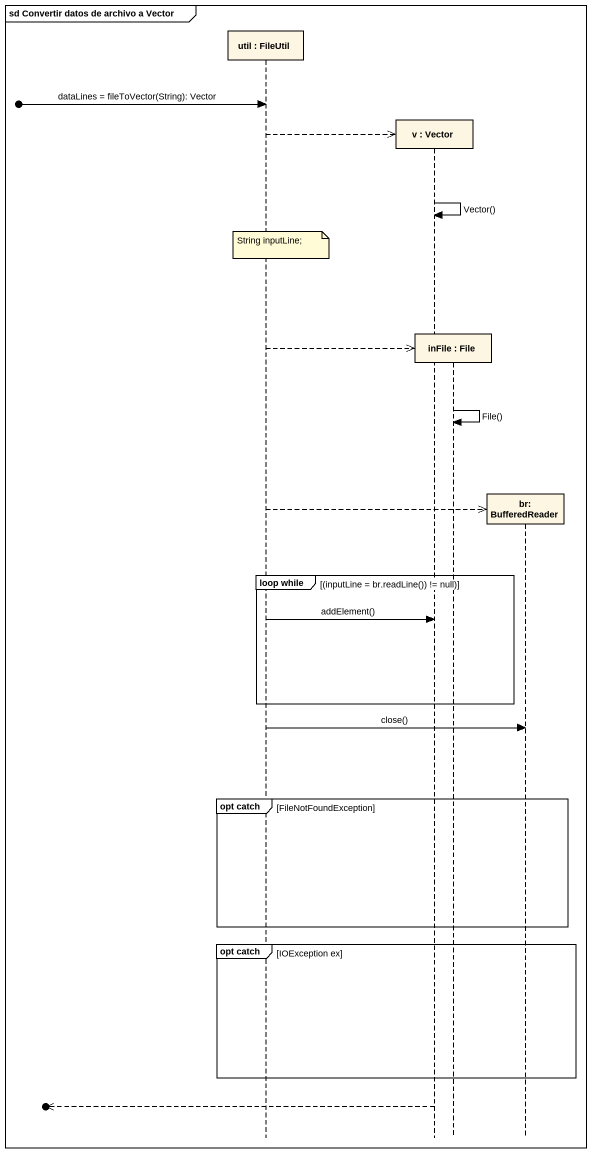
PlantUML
@startuml
mainframe sd Convertir datos de archivo a Vector
hide footbox
participant "util : FileUtil" as util
participant "v : Vector" as v
participant "inFile : File" as inFile
participant "br: BufferedReader" as br_BufferedReader

[o-> util : dataLines = fileToVector(String): Vector
util -->> v **
v -> v : Vector()
note over util : String inputLine;
util -->> inFile **
inFile -> inFile : File()
util -->> br_BufferedReader **
group loop while [(inputLine = br.readLine()) != null)]
  util -> v : addElement()
end
util -> br_BufferedReader : close()
group opt catch [FileNotFoundException]
end
group opt catch [IOException ex]
end
[o<<-- v
@enduml
